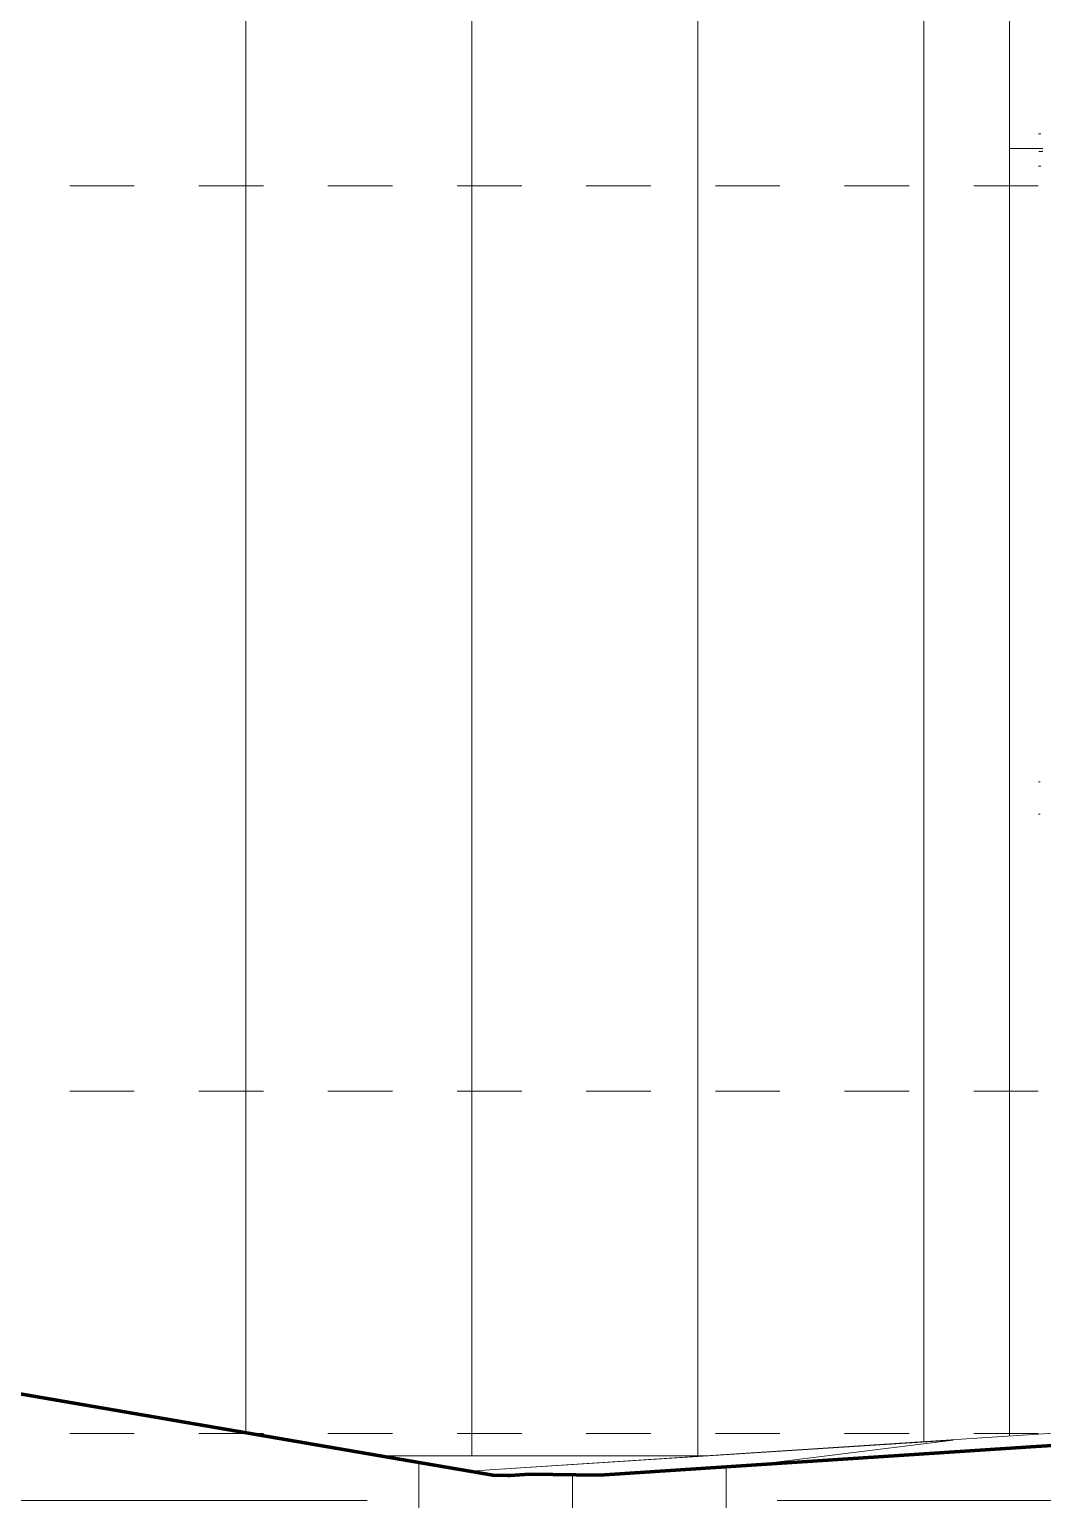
# Model space of a CAD drawing. Header units: metres. Extents: x 3 to 183, y -124 to 10.
# Drawn here: x 116.807 to 118.376, y -0.633 to 1.645 of the extents above; entities that cross this region are included whole.
import ezdxf

# ---------------------------------------------------------------- set-up
doc = ezdxf.new("R2010")
doc.units = ezdxf.units.M
doc.linetypes.add('Centre', pattern=[0.03175, 0.00635, -0.00475, 0.0159, -0.00475])
for name, color, linetype, lineweight in [('A-FLOR', 7, 'Continuous', 9), ('A-FLOR-LEVL', 7, 'Continuous', 9), ('A-GENM', 7, 'Continuous', 9), ('A-WALL-PATT', 7, 'Continuous', 9), ('C-TOPO', 7, 'Continuous', 9), ('I-WALL', 7, 'Continuous', 9)]:
    doc.layers.add(name, color=color, linetype=linetype, lineweight=lineweight)
pattern_1 = [(0, (103.359, 0), (0.635, 0.635), [0.635, -0.635]), (0, (103.359, 0.2381), (0.635, 0.635), [0.635, -0.635]), (0, (103.359, 0.47625), (0.635, 0.635), [0.635, -0.635]), (90, (103.439, 0.5556), (-0.635, 0.635), [0.635, -0.635]), (90, (103.677, 0.5556), (-0.635, 0.635), [0.635, -0.635]), (90, (103.915, 0.5556), (-0.635, 0.635), [0.635, -0.635])]

# ---------------------------------------------------------------- blocks, each defined once
blk = doc.blocks.new('YADRAN_LASQUEMAS_ARQ_MO_000_SITIO_rvt-3-Elevación 02')
at = {"layer": 'C-TOPO', "true_color": 0xaaaaaa}
h = blk.add_hatch(dxfattribs=at)
h.set_pattern_fill('FP_59', color=253, style=0, pattern_type=2)
h.set_pattern_definition(pattern_1)
h.paths.add_polyline_path([(87.2887, -2.0728), (90.8433, -2.0728), (90.8433, -0.5798), (90.6079, -0.5953), (90.4993, -0.5936), (90.4672, -0.5957), (90.4426, -0.5949), (89.6361, -0.4563), (87.5866, -0.4736), (87.4248, -0.481), (87.376, -0.4782), (87.3422, -0.4787), (87.3269, -0.4779), (87.2759, -0.4765), (87.1849, -0.4706), (86.8886, -0.466), (84.5105, -0.5674), (84.2985, -0.5858), (84.1987, -0.5779), (83.9902, -0.5758), (80.0789, -0.5705), (79.8283, -0.5827), (79.7105, -0.5805), (79.434, -0.5741), (79.2845, -0.5743), (79.1452, -0.5714), (79.1452, -2.0728), (87.2231, -2.0728)])
h = blk.add_hatch(dxfattribs=at)
h.set_pattern_fill('FP_59', color=253, style=0, pattern_type=2)
h.set_pattern_definition(pattern_1)
h.paths.add_polyline_path([(90.8433, -2.0728), (115.3252, -2.0728), (115.3252, -0.7298), (112.9595, -0.6988), (112.4584, -0.6861), (109.0921, -0.6631), (109.0875, -0.663), (107.9761, -0.6623), (106.8455, -0.6616), (103.7363, -0.663), (100.4549, -0.663), (97.3765, -0.5978), (94.4036, -0.5992), (93.8607, -0.5958), (92.5096, -0.4704), (90.8433, -0.5798), (90.8433, -0.8056)])
at = {"layer": 'C-TOPO', "color": 253, "true_color": 0xaaaaaa}
for p, q in [((92.5059, -0.4525), (90.4542, -0.5856)), ((90.4542, -0.5856), (92.5059, -0.4525)), ((90.2651, -0.5644), (89.6361, -0.4563)), ((92.5096, -0.4704), (91.2757, -0.5514)), ((91.1557, -0.5409), (90.4542, -0.5856)), ((90.4542, -0.5856), (91.1557, -0.5409)), ((91.1557, -0.5409), (90.8433, -0.5798)), ((90.8433, -0.5798), (91.1557, -0.5409)), ((90.2651, -0.5644), (90.4426, -0.5949)), ((91.2757, -0.5514), (90.8433, -0.5798)), ((90.4063, -0.5887), (90.4542, -0.5856)), ((90.8433, -0.5798), (90.6079, -0.5953)), ((90.4245, -0.5933), (90.4426, -0.5949)), ((90.4315, -0.593), (90.4661, -0.5955)), ((90.4672, -0.5957), (90.4331, -0.5933)), ((90.4661, -0.5955), (90.4426, -0.5949)), ((90.4672, -0.5957), (90.4661, -0.5955)), ((90.4672, -0.5957), (90.4694, -0.5956)), ((90.4694, -0.5956), (90.4993, -0.5936)), ((90.4993, -0.5936), (90.6079, -0.5953))]:
    blk.add_line(p, q, dxfattribs=at)
at = {"layer": 'C-TOPO', "color": 253, "lineweight": 70, "true_color": 0xaaaaaa}
for p, q in [((90.2651, -0.5644), (89.6361, -0.4563)), ((91.2757, -0.5514), (92.5096, -0.4704)), ((90.4426, -0.5949), (90.2651, -0.5644)), ((90.8433, -0.5798), (91.2757, -0.5514)), ((90.8433, -0.5798), (90.6079, -0.5953)), ((90.4661, -0.5955), (90.4426, -0.5949)), ((90.4672, -0.5957), (90.4661, -0.5955)), ((90.4694, -0.5956), (90.4672, -0.5957)), ((90.4993, -0.5936), (90.4694, -0.5956)), ((90.6079, -0.5953), (90.4993, -0.5936))]:
    blk.add_line(p, q, dxfattribs=at)
blk = doc.blocks.new('FP_421-Elevación 02')
at = {"layer": 'A-GENM', "color": 8, "true_color": 0x808080}
blk.add_line((91.2902, 0.4789), (91.2879, 0.4789), dxfattribs=at)
blk = doc.blocks.new('FP_422-Elevación 02')
at = {"layer": 'A-GENM', "color": 8, "true_color": 0x808080}
blk.add_line((91.2879, 0.4289), (91.2902, 0.4289), dxfattribs=at)
blk = doc.blocks.new('FP_423-Elevación 02')
at = {"layer": 'A-GENM', "color": 8, "true_color": 0x808080}
blk.add_line((91.2913, 1.4831), (91.2879, 1.4831), dxfattribs=at)
blk = doc.blocks.new('FP_424-Elevación 02')
at = {"layer": 'A-GENM', "color": 8, "true_color": 0x808080}
blk.add_line((91.2879, 1.4331), (91.2913, 1.4331), dxfattribs=at)
blk = doc.blocks.new('M_Cercha-Bodega - M_Cercha-Bodega-2112394-Elevación 02')
at = {"layer": 'A-GENM', "true_color": 0x008040}
h = blk.add_hatch(dxfattribs=at)
h.set_pattern_fill('FP_90', color=116, style=0, pattern_type=2)
h.set_pattern_definition([(90, (91.244, 0), (-0.34998, 2e-17), [])])
h.paths.add_polyline_path([(91.2427, -0.5345), (91.2876, -0.5315), (91.2876, 1.4554), (91.2427, 1.4554), (91.2427, -0.5284)])
h.paths.add_polyline_path([(91.2427, 1.4632), (91.2876, 1.4632), (91.2876, 3.4614), (91.2427, 3.4614), (91.2427, 1.4912)])
h.paths.add_polyline_path([(91.2427, 3.474), (91.2876, 3.474), (91.2876, 5.4522), (91.2427, 5.4512), (91.2427, 3.4848)])
h = blk.add_hatch(dxfattribs=at)
h.set_pattern_fill('FP_88', color=116, style=0, pattern_type=2)
h.set_pattern_definition([(89.74, (91.239, 0.45537), (-0.34998, 2e-06), [])])
h.paths.add_polyline_path([(91.2818, 1.4605), (91.2876, 1.4605), (91.2876, 1.4632), (91.2427, 1.4632), (91.2427, 1.4605), (91.2641, 1.4605)])
h = blk.add_hatch(dxfattribs=at)
h.set_pattern_fill('FP_89', color=116, style=0, pattern_type=2)
h.set_pattern_definition([(90.134, (91.248, -0.06594), (-0.34998, 1e-06), [])])
h.paths.add_polyline_path([(91.2876, 1.4554), (91.2876, 1.4605), (91.2427, 1.4605), (91.2427, 1.4554), (91.2818, 1.4554)])
at = {"layer": 'A-GENM', "color": 8, "true_color": 0x808080}
blk.add_line((91.2426, 1.4605), (91.2876, 1.4605), dxfattribs=at)
for points, knots in [([(91.2876, 1.4605), (91.2887, 1.4605), (91.2904, 1.4605), (91.2922, 1.4604), (91.2932, 1.4602), (91.2939, 1.4601), (91.294, 1.46), (91.294, 1.4599)], [0, 0, 0, 0, 0.333333, 0.5, 0.666667, 0.833333, 1, 1, 1, 1]), ([(91.2944, 1.4563), (91.2945, 1.4562), (91.2943, 1.4561), (91.2937, 1.456), (91.2927, 1.4558), (91.2909, 1.4557), (91.2893, 1.4556), (91.2882, 1.4556)], [0, 0, 0, 0, 0.166667, 0.333333, 0.5, 0.666667, 1, 1, 1, 1])]:
    blk.add_open_spline(points, degree=3, knots=knots, dxfattribs=at)
for name in ['FP_423-Elevación 02', 'FP_424-Elevación 02', 'FP_421-Elevación 02', 'FP_422-Elevación 02']:
    blk.add_blockref(name, (0, 0), dxfattribs=at)
blk = doc.blocks.new('YADRAN_LASQUEMAS_ARQ_MO_006_E02_rvt-3-Elevación 02')
at = {"layer": 'A-WALL-PATT', "true_color": 0x008040}
h = blk.add_hatch(dxfattribs=at)
h.set_pattern_fill('FP_65', color=116, style=0, pattern_type=2)
h.set_pattern_definition([(90, (91.243, 0), (-0.34998, 2e-17), [])])
h.paths.add_polyline_path([(80.2181, -0.565), (84.567, -0.565), (86.8886, -0.466), (87.1849, -0.4563), (87.2419, -0.4581), (87.2592, -0.458), (87.2887, -0.4572), (89.5136, -0.4402), (89.6365, -0.4564), (90.2684, -0.565), (90.7719, -0.565), (91.2426, -0.5345), (91.2424, 5.6258), (80.2181, 5.6258), (80.2181, -0.4888)])
h = blk.add_hatch(dxfattribs=at)
h.set_pattern_fill('FP_66', color=116, style=0, pattern_type=2)
h.set_pattern_definition([(90, (91.243, 0), (-0.0037, 2e-19), [])])
h.paths.add_polyline_path([(91.2426, -0.5345), (91.2427, -0.5345), (91.2426, -0.5284)])
at = {"layer": 'A-FLOR', "color": 8, "true_color": 0x808080}
blk.add_line((90.2684, -0.565), (90.7719, -0.565), dxfattribs=at)
at = {"layer": 'I-WALL'}
for p, q in [((91.2426, -0.5345), (91.2426, 5.6258)), ((91.2427, 5.6243), (91.2427, -0.5345))]:
    blk.add_line(p, q, dxfattribs=at)
at = {"layer": 'A-GENM', "color": 8, "lineweight": 9, "true_color": 0x808080}
blk.add_blockref('M_Cercha-Bodega - M_Cercha-Bodega-2112394-Elevación 02', (0, 0), dxfattribs=at)

msp = doc.modelspace()

# ---------------------------------------------------------------- linework, layer by layer
at = {"layer": 'A-FLOR-LEVL', "color": 253, "linetype": 'Centre', "true_color": 0xaaaaaa}
for p, q in [((103.6689, 1.4024), (144.9655, 1.4024)), ((103.6689, 0), (144.9655, 0)), ((103.6689, -0.5305), (143.6955, -0.5305))]:
    msp.add_line(p, q, dxfattribs=at)

# ---------------------------------------------------------------- block references
at = {"lineweight": 5}
for name in ['YADRAN_LASQUEMAS_ARQ_MO_006_E02_rvt-3-Elevación 02', 'YADRAN_LASQUEMAS_ARQ_MO_000_SITIO_rvt-3-Elevación 02']:
    msp.add_blockref(name, (27.0816, 0), dxfattribs=at)

doc.saveas('drawing.dxf')
